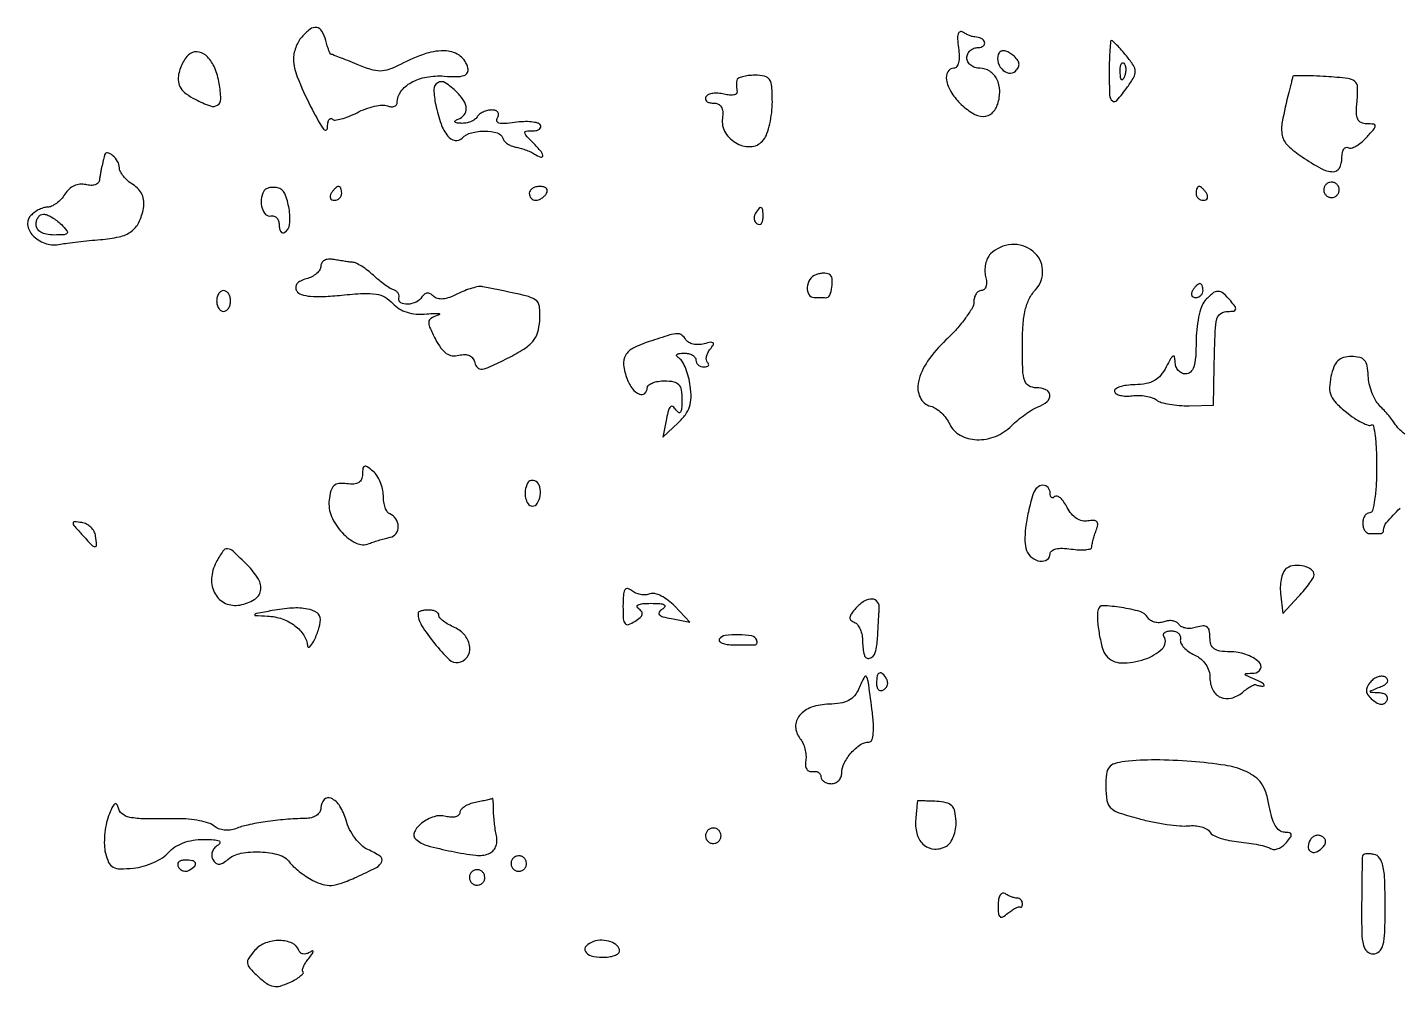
# Model space of a CAD drawing. Extents: x 0 to 5034, y 0 to 2560.
# Drawn here: x 3348.8 to 3546.3, y 939.8 to 1077.9 of the extents above; entities that cross this region are included whole.
import ezdxf

# ---------------------------------------------------------------- set-up
doc = ezdxf.new("R2010")
doc.units = 0

msp = doc.modelspace()

# ---------------------------------------------------------------- linework, layer by layer
for points in [[(3388.25, 1076.504169, 0.054592), (3387.775554, 1075.829406, 0.03709), (3387.38412, 1074.975005, 0.03733), (3387.126559, 1074.082104, 0.05966), (3387.057642, 1073.292206, 0.089864), (3387.599533, 1070.767147, 0.017622), (3389.525845, 1066.520919, 0.025542), (3391.365285, 1063.249359, 0.744437), (3391.964356, 1063.416667, -0.031687), (3392.021343, 1064.110513, -0.08247), (3392.173647, 1064.586195, -0.202313), (3392.388225, 1064.765879, -0.277643), (3392.626784, 1064.706549, 0.225938), (3393.049865, 1064.556421, 0.035935), (3393.939971, 1064.714046, 0.033833), (3395.036258, 1065.070964, 0.02372), (3396.217041, 1065.612236, -0.030749), (3397.455081, 1066.158844, -0.032847), (3398.724106, 1066.535635, -0.034821), (3399.848073, 1066.709345, -0.11301), (3400.590257, 1066.603739, 0.064996), (3401.129625, 1066.473689, 0.112228), (3401.585888, 1066.527192, 0.15194), (3401.886035, 1066.751517, 0.158149), (3402, 1067.102813, -0.163891), (3402.529622, 1068.675192, -0.103286), (3404.006256, 1069.957729, -0.083072), (3406.199306, 1070.742292, -0.063005), (3408.754778, 1070.87518, 0.017065), (3410.596876, 1070.801895, 0.08375), (3411.620913, 1070.968701, 0.198381), (3412.092725, 1071.382729, 0.172691), (3412.169821, 1072.03951, 0.173954), (3411.067464, 1073.760782, 0.151998), (3409.054093, 1074.507213, 0.093917), (3406.127499, 1074.11285, 0.039358), (3402.450046, 1072.558462, -0.032364), (3400.802403, 1071.834744, -0.087442), (3399.548729, 1071.613435, -0.07748), (3398.207538, 1071.822126, -0.021694), (3396.210146, 1072.556662, 0.00251), (3394.867385, 1073.109802, 0.003807), (3393.69374, 1073.576019, 0.001475), (3392.682816, 1073.965285, 0.091406), (3392.494507, 1074, -0.294915), (3392.369951, 1074.080466, -0.01249), (3392.156369, 1074.5875, -0.01803), (3391.929593, 1075.233419, -0.011453), (3391.710251, 1076, 0.064874), (3391.15954, 1077.357692, 0.231824), (3390.40787, 1077.872253, 0.201342), (3389.45597, 1077.626468, 0.049752)], [(3482.794443, 1074.947187, -0.030704), (3482.895576, 1073.750931, -0.062585), (3482.799682, 1072.814579, -0.098157), (3482.52982, 1072.214722, -0.242692), (3482.113499, 1072, 0.274849), (3481.2644, 1071.495112, 0.169951), (3481.072389, 1070.314375, 0.093654), (3481.705754, 1068.643055, 0.059168), (3483, 1067, 0.054971), (3484.786393, 1065.568464, 0.135805), (3486.378663, 1065.083276, 0.19547), (3487.62564, 1065.553003, 0.13001), (3488.455287, 1066.859123, 0.082208), (3488.729115, 1068.757105, 0.110854), (3488.315319, 1070.436605, 0.132411), (3487.302851, 1071.577873, 0.146495), (3485.893011, 1072, -0.077727), (3485.169846, 1072.113102, -0.090193), (3484.556072, 1072.440625, -0.100779), (3484.145752, 1072.927938, -0.125389), (3484, 1073.5, -0.110331), (3484.127828, 1074.072242, -0.09994), (3484.489583, 1074.559375, -0.094932), (3485.030326, 1074.886104, -0.088788), (3485.666667, 1075, 0.152248), (3486.389155, 1075.225216, 0.332822), (3486.563449, 1075.744436, 0.20417), (3486.07671, 1076.297698, 0.106274), (3485.166667, 1076.515313, -0.066859), (3484.837729, 1076.567211, -0.022989), (3484.381798, 1076.726428, -0.022372), (3483.88918, 1076.950378, -0.024093), (3483.430944, 1077.2125, 0.22701), (3483.019082, 1077.262713, 0.247831), (3482.743345, 1076.972478, 0.084395), (3482.66242, 1076.208438, 0.020719)], [(3504.5, 1071.5, 0.008368), (3504.556686, 1068.113024, 0.214441), (3504.952286, 1067.306364, 0.411474), (3505.604918, 1067.36418, 0.018558), (3507.133929, 1069.315655, 0.02571), (3508.03601, 1070.704344, 0.141058), (3508.250124, 1071.562867, 0.137894), (3507.97756, 1072.414004, 0.024175), (3506.973637, 1073.78423, 0.008639), (3506.261484, 1074.633279, 0.012844), (3505.606678, 1075.349118, 0.007916), (3505.041079, 1075.918101, 0.195575), (3504.839707, 1076, 0.386052), (3504.703354, 1075.876282, 0.005437), (3504.599789, 1074.678125, 0.011759), (3504.524428, 1073.225437, 0.007078)], [(3372.226574, 1074.140341, 0.084763), (3371.708049, 1073.682918, 0.040089), (3371.203884, 1072.943869, 0.038221), (3370.787952, 1072.065231, 0.043896), (3370.533289, 1071.172857, 0.079386), (3370.498123, 1070.067847, 0.114514), (3370.836403, 1069.154368, 0.091344), (3371.614606, 1068.343557, 0.036637), (3372.929931, 1067.536234, 0.030031), (3375.09418, 1066.576986, 0.241311), (3376.14264, 1066.699591, 0.260661), (3376.603877, 1067.605705, 0.034174), (3376.363406, 1069.835027, 0.053037), (3375.722061, 1072.050781, 0.094712), (3374.691525, 1073.635499, 0.143548), (3373.463265, 1074.339088, 0.199799)], [(3488.655011, 1074.250813, 0.187018), (3488.439747, 1073.09291, 0.135469), (3489.02234, 1071.902858, 0.162976), (3490.045372, 1071.312847, 0.251463), (3491.000741, 1071.600741, 0.078798), (3491.414571, 1072.170559, 0.159006), (3491.499587, 1072.712935, 0.132469), (3491.248606, 1073.270013, 0.04788), (3490.631409, 1073.89094, 0.050704), (3490.036643, 1074.290378, 0.077648), (3489.451334, 1074.4942, 0.106213), (3488.967789, 1074.478954, 0.19597)], [(3506.683114, 1070.8125, -0.054073), (3506.461564, 1070.395823, -0.470617), (3506.279315, 1070.37858, -0.168741), (3506.137993, 1070.670344, -0.018894), (3506.078947, 1071.416667, -0.028489), (3506.089945, 1072.112848, -0.077125), (3506.200665, 1072.592839, -0.208169), (3506.385309, 1072.77538, -0.296942), (3506.604167, 1072.729167, -0.126455), (3506.797407, 1072.402231, -0.060344), (3506.876576, 1071.916927, -0.05415), (3506.839148, 1071.359369, -0.051402)], [(3450.881579, 1070.25, 0.029936), (3450.847588, 1069.899756, 0.015764), (3450.845241, 1069.462468, 0.015629), (3450.871075, 1069.013, 0.023191), (3450.924169, 1068.622231, -0.274543), (3450.817229, 1068.333284, -0.12555), (3450.438164, 1068.159137, -0.072349), (3449.815108, 1068.136439, -0.036953), (3449.043586, 1068.278351, 0.045254), (3448.221052, 1068.415595, 0.054303), (3447.437206, 1068.389237, 0.063353), (3446.804012, 1068.214916, 0.156775), (3446.441979, 1067.90612, 0.168206), (3446.365126, 1067.562897, 0.190082), (3446.522896, 1067.266173, 0.121123), (3446.92263, 1067.065452, 0.05613), (3447.503841, 1067, -0.102023), (3448.196488, 1066.857182, -0.158544), (3448.650679, 1066.457896, -0.121449), (3448.856687, 1065.776159, -0.048164), (3448.812858, 1064.792114, 0.17487), (3449.242576, 1062.730302, 0.135845), (3450.932886, 1061.158631, 0.147809), (3453.08021, 1060.75564, 0.208261), (3454.75, 1061.708668, 0.076497), (3455.231077, 1062.613174, 0.027995), (3455.632812, 1064.009497, 0.026973), (3455.907958, 1065.610116, 0.029084), (3456, 1067.19113, 0.017893), (3455.921778, 1069.376253, 0.12801), (3455.585909, 1070.369113, 0.197026), (3454.879458, 1070.853349, 0.053006), (3453.5, 1071, 0.028271), (3452.533792, 1070.945325, 0.041501), (3451.699589, 1070.779687, 0.048616), (3451.091342, 1070.539479, 0.239667)], [(3530.923489, 1070.804791, -0.000046), (3530.872321, 1070.601037, -0.000003), (3530.721833, 1070.002032, -0.000004), (3530.542506, 1069.288279, -0.000003), (3530.344442, 1068.5, 0.012584), (3529.400025, 1064.296494, 0.100368), (3529.408393, 1062.318246, 0.153714), (3530.207886, 1060.886717, 0.041711), (3532.260917, 1059.25, 0.021668), (3535.021311, 1057.571459, 0.117979), (3536.69633, 1057.11124, 0.281303), (3537.632558, 1057.641297, 0.127483), (3538, 1059.059017, -0.040892), (3538.061611, 1059.81109, -0.08862), (3538.254491, 1060.355914, -0.165633), (3538.53903, 1060.608244, -0.242272), (3538.866353, 1060.582598, 0.206161), (3539.324153, 1060.514837, 0.059465), (3540.003626, 1060.78502, 0.049082), (3540.773023, 1061.306148, 0.035466), (3541.521341, 1062.023581, 0.007268), (3542.619742, 1063.273344, 0.170888), (3542.786563, 1063.706029, 0.392075), (3542.575854, 1063.947324, 0.026419), (3541.579621, 1064, -0.107667), (3540.757973, 1064.179004, -0.18552), (3540.274674, 1064.672548, -0.104464), (3540.085676, 1065.605537, -0.022873), (3540.174634, 1067.25, 0.029227), (3540.258776, 1069.284053, 0.222802), (3539.84834, 1070.121845, 0.143781), (3538.827057, 1070.543096, 0.010383), (3535.75, 1070.804791, 0.006083), (3533.923376, 1070.8997, 0.009937), (3532.372837, 1070.930518, 0.003964), (3531.069029, 1070.92018, 0.339453)], [(3407.536017, 1066.75, 0.03073), (3408.303875, 1063.997935, 0.085115), (3409.270172, 1062.243147, 0.184543), (3410.317543, 1061.625751, 0.242879), (3411.357618, 1061.957618, -0.132078), (3412.67868, 1062.718859, -0.065643), (3414.609549, 1062.969384, -0.069883), (3416.381659, 1062.716741, -0.246809), (3417.184819, 1061.945544, 0.102059), (3417.428229, 1061.525465, 0.058417), (3417.868348, 1061.135133, 0.05481), (3418.425299, 1060.831373, 0.060069), (3419.018152, 1060.667424, -0.031412), (3419.676397, 1060.525327, -0.019243), (3420.431895, 1060.280072, -0.019263), (3421.164037, 1059.978355, -0.032256), (3421.75, 1059.662863, 0.054807), (3422.688132, 1059.210976, 0.575969), (3422.947589, 1059.432071, 0.133457), (3422.59397, 1060.172772, 0.018662), (3421.428571, 1061.428571, -0.009043), (3420.499723, 1062.391638, -0.199268), (3420.366532, 1062.75, -0.376824), (3420.563113, 1062.957544, -0.02295), (3421.487588, 1063, 0.050687), (3422.075897, 1063.059793, 0.110197), (3422.487813, 1063.244773, 0.185455), (3422.660062, 1063.518019, 0.189545), (3422.603045, 1063.833269, 0.194466), (3422.20353, 1064.126453, 0.037635), (3421.303425, 1064.284403, 0.035007), (3420.159667, 1064.317, 0.026065), (3418.90198, 1064.198922, -0.017525), (3417.463862, 1064.039093, -0.084642), (3416.647902, 1064.115399, -0.265869), (3416.351681, 1064.409521, -0.208655), (3416.416969, 1064.865652, 0.101921), (3416.579855, 1065.311281, 0.192555), (3416.492817, 1065.677786, 0.166584), (3416.159999, 1065.918947, 0.074364), (3415.618034, 1066, 0.059645), (3414.99842, 1065.925822, 0.050746), (3414.377112, 1065.70625, 0.053126), (3413.846464, 1065.382904, 0.091204), (3413.5, 1065, -0.104558), (3413.140022, 1064.622719, -0.055294), (3412.566787, 1064.316941, -0.051513), (3411.883646, 1064.123, -0.055139), (3411.190983, 1064.078947, -0.019863), (3410.526115, 1064.136518, -0.202031), (3410.291436, 1064.272383, -0.441201), (3410.323664, 1064.445828, -0.043159), (3410.75, 1064.662281, 0.123799), (3411.638299, 1065.309779, 0.187199), (3411.939811, 1066.206198, 0.132745), (3411.58432, 1067.317518, 0.053013), (3410.571429, 1068.571429, 0.052015), (3408.923603, 1069.907951, 0.28701), (3407.83168, 1069.928189, 0.268615), (3407.283345, 1068.937438, 0.047862)], [(3359.875, 1059.559017, -0.002979), (3359.810066, 1059.276536, -0.001037), (3359.713281, 1058.870461, -0.00103), (3359.604879, 1058.423843, -0.001201), (3359.5, 1058, 0.011229), (3359.395168, 1057.536694, 0.006179), (3359.286719, 1056.96574, 0.006157), (3359.190953, 1056.383557, 0.00981), (3359.125, 1055.883369, -0.176643), (3358.932569, 1055.4961, -0.112501), (3358.495196, 1055.236359, -0.085002), (3357.871073, 1055.14698, -0.057168), (3357.156519, 1055.248818, 0.089782), (3356.326453, 1055.312605, 0.082336), (3355.499251, 1055.086613, 0.077731), (3354.750101, 1054.589188, 0.067918), (3354.148045, 1053.86545, -0.047951), (3353.600941, 1053.151826, -0.046613), (3352.923101, 1052.547976, -0.050402), (3352.222617, 1052.133913, -0.108709), (3351.613971, 1052, 0.080115), (3351.008256, 1051.902319, 0.044232), (3350.318376, 1051.603964, 0.042675), (3349.655215, 1051.167687, 0.052769), (3349.125976, 1050.651792, 0.240581), (3348.812934, 1049.255413, 0.145808), (3349.705317, 1047.770838, 0.112261), (3351.504772, 1046.749111, 0.124226), (3353.5, 1046.657995, -0.015543), (3354.522045, 1046.833925, -0.005286), (3356.016638, 1047.027514, -0.00525), (3357.67304, 1047.206666, -0.006022), (3359.258768, 1047.342089, 0.03531), (3361.991312, 1047.737595, 0.103669), (3363.717587, 1048.510432, 0.125185), (3364.801424, 1049.812485, 0.063802), (3365.470699, 1051.847853, 0.069135), (3365.524008, 1052.868124, 0.083574), (3365.284625, 1053.795526, 0.082661), (3364.751857, 1054.6011, 0.065917), (3363.94729, 1055.264991, -0.040605), (3363.202233, 1055.819038, -0.043012), (3362.572016, 1056.476492, -0.047104), (3362.136627, 1057.135074, -0.123117), (3362, 1057.68153, 0.135446), (3361.750852, 1058.58439, 0.077317), (3361.023059, 1059.461134, 0.130198), (3360.291855, 1059.827696, 0.410051)], [(3382.778371, 1054.305368, 0.093633), (3382.427546, 1053.095794, 0.093824), (3382.542577, 1051.842519, 0.126815), (3383.053307, 1050.972662, 0.253277), (3383.795455, 1050.75, -0.132761), (3384.254089, 1050.722754, -0.126575), (3384.646165, 1050.468601, -0.108301), (3384.909193, 1050.017719, -0.078243), (3385, 1049.440983, 0.049931), (3385.056369, 1048.877913, 0.108613), (3385.230953, 1048.482664, 0.184505), (3385.488817, 1048.316076, 0.192903), (3385.786222, 1048.367878, 0.236564), (3386.50593, 1049.534839, 0.061746), (3386.425908, 1051.801635, 0.062058), (3385.797244, 1053.966831, 0.247939), (3384.756437, 1054.805368, 0.051004), (3384.125638, 1054.862414, 0.059032), (3383.52777, 1054.784458, 0.068391), (3383.049853, 1054.591265, 0.146294)], [(3392.5, 1054, 0.082592), (3392.343488, 1053.6179, 0.161196), (3392.3746, 1053.29375, 0.182303), (3392.586039, 1053.078288, 0.108972), (3392.940983, 1053, 0.093332), (3393.345238, 1053.076123, 0.09642), (3393.688914, 1053.29375, 0.099167), (3393.918938, 1053.618444, 0.105053), (3394, 1054, 0.042167), (3393.967655, 1054.382849, 0.061769), (3393.870461, 1054.70625, 0.081139), (3393.727648, 1054.92554, 0.210953), (3393.559017, 1055, 0.151918), (3393.34829, 1054.934461, 0.038439), (3393.066025, 1054.70625, 0.035638), (3392.768994, 1054.382774, 0.029505)], [(3421, 1054, 0.092995), (3421.071618, 1053.618268, 0.096318), (3421.276414, 1053.29375, 0.099231), (3421.581949, 1053.076556, 0.105429), (3421.940983, 1053, 0.089642), (3422.346558, 1053.073302, 0.053229), (3422.7871, 1053.29375, 0.051032), (3423.193797, 1053.617485, 0.06081), (3423.5, 1054, 0.139169), (3423.607943, 1054.379648, 0.191142), (3423.478525, 1054.70625, 0.138808), (3423.110654, 1054.926733, 0.066118), (3422.559017, 1055, 0.062283), (3421.962904, 1054.925455, 0.080552), (3421.457961, 1054.70625, 0.097988), (3421.120018, 1054.381379, 0.153634)], [(3517, 1054, 0.105053), (3517.081062, 1053.618444, 0.099167), (3517.311086, 1053.29375, 0.09642), (3517.654762, 1053.076123, 0.093332), (3518.059017, 1053, 0.108972), (3518.413961, 1053.078288, 0.182303), (3518.6254, 1053.29375, 0.161196), (3518.656512, 1053.6179, 0.082592), (3518.5, 1054, 0.029505), (3518.231006, 1054.382774, 0.035638), (3517.933975, 1054.70625, 0.038439), (3517.65171, 1054.934461, 0.151918), (3517.440983, 1055, 0.210953), (3517.272352, 1054.92554, 0.081139), (3517.129539, 1054.70625, 0.061769), (3517.032345, 1054.382849, 0.042167)], [(3535.552786, 1055.08541, 0.099038), (3535.401684, 1054.679226, 0.097945), (3535.417584, 1054.244476, 0.097945), (3535.597789, 1053.848514, 0.099038), (3535.91459, 1053.552786, 0.099038), (3536.320774, 1053.401684, 0.097945), (3536.755524, 1053.417584, 0.097945), (3537.151486, 1053.597789, 0.099038), (3537.447214, 1053.91459, 0.099038), (3537.598316, 1054.320774, 0.097945), (3537.582416, 1054.755524, 0.097945), (3537.402211, 1055.151486, 0.099038), (3537.08541, 1055.447214, 0.099038), (3536.679226, 1055.598316, 0.097945), (3536.244476, 1055.582416, 0.097945), (3535.848514, 1055.402211, 0.099038)], [(3353.642857, 1049.5, -0.020927), (3354.449073, 1048.623317, -0.34307), (3354.464286, 1048.25, -0.229834), (3354.069808, 1048.035148, -0.011727), (3352.571429, 1048, -0.044719), (3351.48849, 1048.097051, -0.087552), (3350.678571, 1048.395833, -0.12005), (3350.181303, 1048.875162, -0.142149), (3350, 1049.5, -0.069717), (3350.080326, 1050.073289, -0.085667), (3350.314732, 1050.559375, -0.100075), (3350.662852, 1050.884373, -0.138775), (3351.071429, 1051, -0.098387), (3351.586132, 1050.89773, -0.03396), (3352.26875, 1050.559375, -0.032192), (3352.989814, 1050.074034, -0.032161)], [(3453.542705, 1051.069098, 0.090093), (3453.387618, 1050.673795, 0.095385), (3453.385962, 1050.257398, 0.099739), (3453.536973, 1049.88478, 0.108766), (3453.817021, 1049.613087, 0.158515), (3454.139071, 1049.534562, 0.191218), (3454.417083, 1049.669932, 0.126631), (3454.605052, 1050.024148, 0.059057), (3454.666667, 1050.543989, 0.019984), (3454.623697, 1051.618676, 0.269722), (3454.40792, 1051.929499, 0.350126), (3454.086603, 1051.852054, 0.02679)], [(3487.410448, 1045.267591, 0.088249), (3486.977578, 1044.647399, 0.054996), (3486.695045, 1043.804535, 0.053057), (3486.595321, 1042.880784, 0.064415), (3486.705651, 1042.017591, -0.0489), (3486.830649, 1041.233339, -0.086309), (3486.757666, 1040.583588, -0.127333), (3486.505109, 1040.159718, -0.197546), (3486.116631, 1040, 0.146517), (3485.690805, 1039.872481, 0.099142), (3485.32801, 1039.513892, 0.083003), (3485.083459, 1038.977783, 0.065679), (3485, 1038.345164, -0.134735), (3484.761288, 1037.475386, -0.024146), (3483.825, 1036.058685, -0.024531), (3482.531427, 1034.463376, -0.019998), (3481, 1032.885219, 0.049625), (3478.352047, 1029.811952, 0.09638), (3477.036292, 1026.864507, 0.165491), (3477.261236, 1024.629676, 0.225377), (3478.789374, 1023.344829, -0.07995), (3479.544716, 1023.011728, -0.045004), (3480.335303, 1022.391987, -0.043488), (3481.039655, 1021.603473, -0.054172), (3481.539374, 1020.758207, 0.165276), (3483.034841, 1019.163429, 0.115951), (3485.433882, 1018.52764, 0.101921), (3488.130777, 1019.004332, 0.102181), (3490.416963, 1020.507872, -0.022214), (3491.34461, 1021.356562, -0.018258), (3492.405116, 1022.179704, -0.018639), (3493.436449, 1022.864665, -0.045676), (3494.252633, 1023.266703, 0.083795), (3495.558222, 1024.038008, 0.245288), (3495.942491, 1024.975745, 0.279948), (3495.383918, 1025.728971, 0.097), (3494, 1026, -0.127151), (3492.938847, 1026.274288, -0.188495), (3492.332757, 1027.005227, -0.071683), (3492.0585, 1028.542457, -0.008358), (3492, 1032.041813, -0.015835), (3492.095582, 1035.059106, -0.041447), (3492.41116, 1037.20253, -0.057463), (3492.985568, 1038.806809, -0.072979), (3493.878483, 1040.099942, 0.205609), (3494.911297, 1042.978785, 0.211989), (3493.518551, 1045.661186, 0.1877), (3490.412169, 1046.632386, 0.181281)], [(3391, 1043.528148, -0.142084), (3390.844532, 1042.992094, -0.071558), (3390.382944, 1042.452271, -0.062001), (3389.702768, 1041.990278, -0.05431), (3388.899384, 1041.683939, 0.048942), (3388.067372, 1041.376848, 0.114652), (3387.554797, 1040.962607, 0.167253), (3387.386094, 1040.472254, 0.139264), (3387.537521, 1039.93929, 0.182104), (3388.194337, 1039.432722, 0.051257), (3389.48587, 1039.178602, 0.035557), (3391.375319, 1039.139356, 0.013458), (3394.009219, 1039.343175, -0.012664), (3397.109083, 1039.588, -0.053795), (3398.963626, 1039.487761, -0.088516), (3400.260261, 1039.031927, -0.080323), (3401.369538, 1038.144159, 0.070872), (3402.282681, 1037.384773, 0.062971), (3403.408112, 1036.873466, 0.05661), (3404.735829, 1036.621467, 0.040529), (3406.248455, 1036.631369, -0.009361), (3407.412151, 1036.711603, -0.052583), (3408.034065, 1036.677393, -0.641945), (3408.068175, 1036.553855, -0.101136), (3407.761129, 1036.387222, 0.058752), (3406.843516, 1035.985121, 0.244842), (3406.532848, 1035.489807, 0.127088), (3406.668269, 1034.714238, 0.012892), (3407.491104, 1033.017202, 0.035015), (3408.280834, 1031.721136, 0.088034), (3409.065963, 1030.947648, 0.118169), (3409.916038, 1030.6208, 0.097204), (3410.888783, 1030.681167, -0.062033), (3411.730775, 1030.792849, -0.112927), (3412.404952, 1030.644254, -0.130783), (3412.883323, 1030.239745, -0.099289), (3413.158807, 1029.607371, 0.151344), (3413.553642, 1028.906974, 0.227554), (3414.20982, 1028.697088, 0.074689), (3415.39441, 1029.046732, 0.008625), (3417.894079, 1030.264587, 0.020876), (3420.227974, 1031.577296, 0.077154), (3421.508352, 1032.673602, 0.103462), (3422.196038, 1033.92496, 0.055767), (3422.520874, 1035.661822, 0.049147), (3422.469919, 1037.720564, 0.231174), (3421.842399, 1038.68397, 0.081204), (3420.281911, 1039.301917, 0.0033), (3414.332932, 1040.559929, 0.094687), (3413.719913, 1040.56789, 0.026146), (3412.777166, 1040.349034, 0.025422), (3411.714617, 1039.983635, 0.024136), (3410.675568, 1039.506708, -0.033046), (3409.537413, 1039.008627, -0.064267), (3408.570702, 1038.794392, -0.08658), (3407.790126, 1038.859327, -0.133197), (3407.205504, 1039.194496, 0.06822), (3406.740311, 1039.547528, 0.145477), (3406.304296, 1039.646869, 0.156599), (3405.906551, 1039.490036, 0.082929), (3405.553851, 1039.087132, -0.145156), (3404.719078, 1038.341697, -0.096307), (3403.465819, 1038.023552, -0.14807), (3402.510927, 1038.254625, -0.339822), (3402.25, 1038.9, 0.110312), (3402.268755, 1039.265896, 0.098403), (3402.132812, 1039.621974, 0.093397), (3401.862858, 1039.913427, 0.088106), (3401.5, 1040.093955, -0.067302), (3400.990821, 1040.321525, -0.016446), (3400.224298, 1040.832087, -0.016555), (3399.376996, 1041.48102, -0.015834), (3398.561439, 1042.193955, 0.022829), (3397.741347, 1042.890865, 0.024584), (3396.880532, 1043.49195, 0.025111), (3396.096364, 1043.930784, 0.097312), (3395.561439, 1044.076511, -0.013341), (3395.033928, 1044.128714, -0.005005), (3394.297735, 1044.228955, -0.004954), (3393.497796, 1044.354152, -0.005997), (3392.75, 1044.488027, 0.071505), (3392.081121, 1044.519069, 0.101673), (3391.514062, 1044.344252, 0.1242), (3391.137897, 1043.994642, 0.144707)], [(3462.25, 1042.281721, 0.168981), (3461.40789, 1041.601836, 0.12077), (3461.027943, 1040.441372, 0.153328), (3461.265247, 1039.419842, 0.265555), (3462, 1039, -0.002316), (3462.433157, 1038.997994, -0.001757), (3462.908152, 1038.991924, -0.001776), (3463.353822, 1038.983078, -0.004146), (3463.687328, 1038.972506, 0.307549), (3464.254908, 1039.32579, 0.069723), (3464.583151, 1040.475574, 0.066064), (3464.591789, 1041.722145, 0.238516), (3464.160933, 1042.361084, 0.098497), (3463.819561, 1042.471514, 0.039523), (3463.326962, 1042.489994, 0.037158), (3462.777117, 1042.426042, 0.038604)], [(3516.5, 1040, 0.082592), (3516.343488, 1039.6179, 0.161196), (3516.3746, 1039.29375, 0.182303), (3516.586039, 1039.078288, 0.108972), (3516.940983, 1039, 0.093332), (3517.345238, 1039.076123, 0.09642), (3517.688914, 1039.29375, 0.099167), (3517.918938, 1039.618444, 0.105053), (3518, 1040, 0.042167), (3517.967655, 1040.382849, 0.061769), (3517.870461, 1040.70625, 0.081139), (3517.727648, 1040.92554, 0.210953), (3517.559017, 1041, 0.151918), (3517.34829, 1040.934461, 0.038439), (3517.066025, 1040.70625, 0.035638), (3516.768994, 1040.382774, 0.029505)], [(3376, 1038.5, 0.064853), (3376.074694, 1037.926543, 0.082425), (3376.29375, 1037.440625, 0.098894), (3376.618646, 1037.115568, 0.148195), (3377, 1037, 0.148195), (3377.381354, 1037.115568, 0.098894), (3377.70625, 1037.440625, 0.082425), (3377.925306, 1037.926543, 0.064853), (3378, 1038.5, 0.064853), (3377.925306, 1039.073457, 0.082425), (3377.70625, 1039.559375, 0.098894), (3377.381354, 1039.884432, 0.148195), (3377, 1040, 0.148195), (3376.618646, 1039.884432, 0.098894), (3376.29375, 1039.559375, 0.082425), (3376.074694, 1039.073457, 0.064853)], [(3518.25, 1038.504169, 0.101562), (3517.767288, 1037.660057, 0.0276), (3517.367188, 1036.167193, 0.026734), (3517.092006, 1034.385213, 0.024945), (3517, 1032.542206, -0.016416), (3516.927816, 1030.344236, -0.06341), (3516.667441, 1029.007034, -0.126206), (3516.197916, 1028.274583, -0.189642), (3515.5, 1028, -0.115612), (3514.926675, 1028.134363, -0.099559), (3514.436295, 1028.514062, -0.092482), (3514.104458, 1029.081688, -0.084238), (3513.985258, 1029.75, 0.049425), (3513.910553, 1030.444242, 0.51209), (3513.687837, 1030.543244, 0.133187), (3513.333821, 1030.18375, 0.010686), (3512.700088, 1029, -0.055561), (3511.921077, 1027.814006, -0.090147), (3511.000433, 1027.040428, -0.083518), (3509.814167, 1026.604241, -0.04186), (3508.220457, 1026.441062, 0.027206), (3507.007618, 1026.352658, 0.047544), (3506.025741, 1026.130848, 0.067129), (3505.390152, 1025.822844, 0.322162), (3505.255626, 1025.467779, 0.205041), (3505.514067, 1025.13863, 0.06627), (3506.104706, 1024.910673, 0.053369), (3506.903365, 1024.806783, 0.038273), (3507.802946, 1024.855221, -0.040231), (3508.772536, 1024.903627, -0.035362), (3509.781036, 1024.801186, -0.037037), (3510.680604, 1024.575352, -0.082621), (3511.302946, 1024.247488, 0.093052), (3511.993767, 1023.901624, 0.026009), (3513.17649, 1023.628939, 0.025285), (3514.572284, 1023.454921, 0.024159), (3516, 1023.418985), (3519.5, 1023.5), (3519.613808, 1029, -0.003412), (3519.756162, 1034.172702, -0.052964), (3520.003948, 1035.928912, -0.195989), (3520.572216, 1036.703307, -0.138541), (3521.622445, 1037, 0.035496), (3522.434686, 1037.057736, 0.304492), (3522.691858, 1037.28931, 0.217533), (3522.618371, 1037.689039, 0.020633), (3522, 1038.5, 0.039376), (3520.955658, 1039.573922, 0.18185), (3520.158548, 1039.874758, 0.177262), (3519.348032, 1039.57911, 0.03708)], [(3438.280978, 1032.661307, 0.036764), (3435.97191, 1031.709735, 0.144713), (3434.859808, 1030.669913, 0.168793), (3434.584858, 1029.293108, 0.054696), (3435.099177, 1027.25, 0.07224), (3435.85528, 1025.866369, 0.130629), (3436.863076, 1025.073411, 0.28933), (3437.635214, 1025.195177, 0.216047), (3438, 1026, -0.226478), (3438.182831, 1026.382936, -0.074992), (3438.734375, 1026.70625, -0.057076), (3439.542644, 1026.926884, -0.038131), (3440.5, 1027, -0.046158), (3441.801002, 1026.879639, -0.16434), (3442.521205, 1026.476531, -0.149829), (3442.887667, 1025.692659, -0.036375), (3442.984687, 1024.25, -0.015419), (3442.940029, 1023.023785, -0.121615), (3442.768146, 1022.485867, -0.442052), (3442.49503, 1022.434183, -0.090362), (3442.118842, 1022.84195, 0.090506), (3441.696315, 1023.299683, 0.368), (3441.346592, 1023.278538, 0.136576), (3441.044619, 1022.767494, 0.018337), (3440.762565, 1021.538272), (3440.256821, 1018.892643), (3442.45372, 1020.956523, 0.046887), (3443.479095, 1022.118796, 0.078486), (3444.070945, 1023.276628, 0.0751), (3444.292114, 1024.59691, 0.039557), (3444.187162, 1026.260201, 0.027817), (3443.927925, 1027.554286, 0.031018), (3443.533239, 1028.764123, 0.032597), (3443.071408, 1029.738702, 0.120371), (3442.611852, 1030.234687, -0.069529), (3442.262872, 1030.542469, -0.369059), (3442.262376, 1030.777739, -0.187742), (3442.561559, 1030.939106, -0.028689), (3443.25, 1030.984687, -0.055234), (3443.919445, 1030.916433, -0.075283), (3444.485938, 1030.701752, -0.095191), (3444.865757, 1030.380315, -0.17131), (3445, 1030, 0.115918), (3445.089636, 1029.618559, 0.100475), (3445.342708, 1029.29375, 0.093242), (3445.721133, 1029.07573, 0.084383), (3446.166667, 1029, 0.057388), (3446.56848, 1029.046271, 0.172529), (3446.79734, 1029.193285, 0.253554), (3446.832285, 1029.407824, 0.113033), (3446.675343, 1029.657991, -0.163543), (3446.503081, 1030.004648, -0.084569), (3446.518626, 1030.493801, -0.069199), (3446.713587, 1031.047265, -0.054018), (3447.065827, 1031.579316, 0.031612), (3447.513325, 1032.193689, 0.375514), (3447.472119, 1032.462466, 0.225928), (3447.131821, 1032.551478, 0.016807), (3446.17001, 1032.334208, -0.056909), (3445.376484, 1032.220697, -0.061596), (3444.59949, 1032.29446, -0.069548), (3443.954784, 1032.5346, -0.131193), (3443.553842, 1032.912882, 0.085741), (3442.959793, 1033.58389, 0.182685), (3442.310512, 1033.794531, 0.063288), (3441.2438, 1033.606935, 0.004227)], [(3397, 1013.559586, -0.094343), (3396.859842, 1012.823389, -0.163128), (3396.462642, 1012.351496, -0.125857), (3395.773737, 1012.14041, -0.046306), (3394.75, 1012.187142, 0.056702), (3393.60589, 1012.215613, 0.16487), (3392.891833, 1011.900837, 0.141426), (3392.450695, 1011.177768, 0.037923), (3392.192505, 1009.84252, 0.131475), (3392.538779, 1007.491799, 0.084289), (3394.049791, 1005.164669, 0.092766), (3396.090445, 1003.639823, 0.21346), (3397.964889, 1003.572092, -0.014438), (3398.661587, 1003.830849, -0.009061), (3399.489686, 1004.094853, -0.009094), (3400.31494, 1004.325304, -0.016396), (3401, 1004.479456, 0.195638), (3401.837738, 1005.022277, 0.159282), (3402.149535, 1006.053745, 0.143697), (3401.800601, 1007.151363, 0.159247), (3400.925, 1007.833333, -0.169012), (3400.569485, 1008.121257, -0.054231), (3400.271719, 1008.742678, -0.04698), (3400.068144, 1009.55829, -0.037695), (3400, 1010.460889, 0.056844), (3399.88939, 1011.430663, 0.043465), (3399.559375, 1012.446869, 0.044536), (3399.074573, 1013.356006, 0.074931), (3398.5, 1014, 0.021379), (3397.687274, 1014.617803, 0.226983), (3397.287843, 1014.682598, 0.296711), (3397.056118, 1014.412095, 0.032878)], [(3420.754232, 1012.266312, 0.084697), (3420.436116, 1011.221291, 0.082939), (3420.479003, 1010.121909, 0.104464), (3420.84371, 1009.288862, 0.234312), (3421.437328, 1008.972506, 0.26629), (3422.162879, 1009.360605, 0.1021), (3422.575922, 1010.472687, 0.093314), (3422.533019, 1011.735512, 0.201974), (3421.980032, 1012.512341, 0.086456), (3421.629461, 1012.652808, 0.102024), (3421.272696, 1012.654687, 0.11056), (3420.965717, 1012.518222, 0.11748)], [(3493.552138, 1010.75, 0.018505), (3492.855073, 1008.148952, 0.027451), (3492.456123, 1005.824096, 0.031559), (3492.355956, 1003.898122, 0.089052), (3492.607881, 1002.579463, 0.135166), (3493.371577, 1001.543203, 0.1334), (3494.561892, 1001.037494, 0.189564), (3495.568081, 1001.281774, 0.244172), (3496, 1002.113499, -0.244511), (3496.217379, 1002.531443, -0.09802), (3496.824696, 1002.79986, -0.061942), (3497.776249, 1002.892466, -0.029763), (3499, 1002.786692, 0.022993), (3500.150095, 1002.671588, 0.038768), (3501.11875, 1002.694575, 0.047813), (3501.80701, 1002.831784, 0.330964), (3502, 1003.091405, -0.051325), (3502.040523, 1003.48513, -0.013413), (3502.186759, 1004.104262, -0.013486), (3502.392406, 1004.804267, -0.013425), (3502.635775, 1005.493229, 0.050155), (3502.847428, 1006.269506, 0.228104), (3502.720376, 1006.707088, 0.212983), (3502.289273, 1006.8996, 0.044038), (3501.441261, 1006.825016, -0.103874), (3500.615438, 1006.850841, -0.083852), (3499.798226, 1007.201738, -0.074268), (3499.059798, 1007.850899, -0.05748), (3498.466227, 1008.744074, 0.033818), (3497.979766, 1009.556865, 0.061058), (3497.463658, 1010.134859, 0.095835), (3497.001447, 1010.404963, 0.28841), (3496.660741, 1010.327407, -0.112241), (3496.409495, 1010.16924, -0.253153), (3496.194093, 1010.203468, -0.173406), (3496.046493, 1010.431763, -0.057697), (3496, 1010.833333, 0.18128), (3495.693819, 1011.650081, 0.225588), (3494.958448, 1011.96945, 0.178787), (3494.102156, 1011.619601, 0.133343)], [(3356.568603, 1004.924195, 0.00571), (3358.017329, 1003.359658, 0.172957), (3358.487066, 1003.121126, 0.473108), (3358.721463, 1003.342336, 0.019066), (3358.578388, 1004.666871, 0.09263), (3358.353247, 1005.32318, 0.072374), (3357.890588, 1005.919688, 0.071263), (3357.268867, 1006.367609, 0.084275), (3356.580487, 1006.591066, 0.016801), (3355.519364, 1006.710551, 0.435285), (3355.328564, 1006.535433, 0.18237), (3355.46245, 1006.172761, 0.005286)], [(3375.932303, 1000.873507, 0.109818), (3375.274456, 998.520691, 0.141432), (3375.777656, 996.343369, 0.162424), (3377.283656, 994.96649, 0.15305), (3379.354976, 994.727526, 0.084704), (3381.422763, 995.500864, 0.218707), (3382.318513, 996.773598, 0.183939), (3382.008996, 998.463285, 0.060176), (3380.419259, 1000.489832, 0.008998), (3378.376363, 1002.460496, 0.167569), (3377.569376, 1002.818317, 0.27292), (3376.910423, 1002.501987, 0.024749)], [(3530.07924, 1000.048973, 0.140633), (3529.626788, 999.55125, 0.053516), (3529.30088, 998.662353, 0.047574), (3529.135276, 997.562291, 0.04215), (3529.169924, 996.404205), (3529.5, 993.525424), (3531.75, 995.951273, 0.013403), (3532.6117, 996.931765, 0.017747), (3533.339063, 997.871462, 0.01522), (3533.884262, 998.680853, 0.14152), (3534, 999.081573, 0.243998), (3533.619283, 999.815288, 0.093169), (3532.54002, 1000.307269, 0.080727), (3531.198059, 1000.41594, 0.118874)], [(3434.5, 994.562617, 0.013343), (3434.549081, 992.723767, 0.153063), (3434.799133, 992.053637, 0.324395), (3435.282363, 991.913363, 0.0534), (3436.210111, 992.363289, 0.032961), (3436.97558, 992.914569, 0.154976), (3437.265903, 993.364292, 0.239614), (3437.179808, 993.779159, 0.082609), (3436.710111, 994.200323, -0.223276), (3436.52048, 994.499244, -0.334432), (3436.667393, 994.756129, -0.081827), (3437.344168, 994.92356, -0.019811), (3438.5, 994.969374, -0.015067), (3439.813587, 994.929781, -0.103797), (3440.432812, 994.760326, -0.432199), (3440.512522, 994.484083, -0.118274), (3440.15805, 994.118842, 0.090506), (3439.700317, 993.696315, 0.368), (3439.721462, 993.346592, 0.136576), (3440.232506, 993.044619, 0.018337), (3441.461728, 992.762565), (3444.107357, 992.256821), (3441.947225, 994.556176, 0.041155), (3441.016798, 995.396138, 0.048467), (3440.008537, 996.021576, 0.055322), (3439.073336, 996.360656, 0.152084), (3438.380812, 996.31589, -0.081217), (3437.751227, 996.185426, -0.056185), (3437.024179, 996.236402, -0.055419), (3436.314879, 996.450368, -0.072382), (3435.737265, 996.803087, 0.121055), (3435.157111, 997.084612, 0.330581), (3434.766101, 996.906376, 0.110975), (3434.550061, 996.16489, 0.015618)], [(3468.041852, 994.278561, 0.026564), (3467.393292, 993.466154, 0.125352), (3467.178691, 992.914822, 0.236164), (3467.318587, 992.521891, 0.11125), (3467.791852, 992.236049, -0.149262), (3468.254871, 991.906832, -0.062965), (3468.645106, 991.241735, -0.05453), (3468.910536, 990.371019, -0.046769), (3469, 989.416667, 0.064341), (3469.247731, 987.499486, 0.416538), (3470.008327, 987.059519, 0.267784), (3470.818718, 987.874511, 0.052377), (3471.15, 990, -0.001236), (3471.214766, 991.234115, -0.001256), (3471.285313, 992.461458, -0.00122), (3471.351953, 993.528576, -0.005174), (3471.4, 994.166667, 0.168186), (3471.149818, 995.155751, 0.243787), (3470.379409, 995.588257, 0.149063), (3469.225347, 995.277989, 0.071466)], [(3384, 993.918032, 0.001407), (3381.753463, 993.491224, 0.168648), (3381.503072, 993.346288, 0.621606), (3381.554727, 993.224241, 0.002871), (3383.321429, 993.131641, -0.07179), (3385.429076, 992.72639, -0.077668), (3387.274484, 991.746057, -0.087345), (3388.56346, 990.371303, -0.132218), (3389.070285, 988.821429, 0.640497), (3389.396515, 988.691761, 0.089225), (3389.986129, 989.497363, 0.036249), (3390.653798, 991.162381, 0.06182), (3390.929715, 992.633369, 0.264624), (3390.466683, 993.57872, 0.104036), (3389.077054, 994.150957, 0.062693), (3386.857035, 994.280044, 0.029457)], [(3405, 993.55716, 0.141209), (3405.506924, 991.798013, 0.030523), (3407.370978, 989.198827, 0.027365), (3409.492443, 986.865608, 0.235175), (3410.792858, 986.440103, 0.202106), (3412.048672, 987.200695, 0.185726), (3412.438609, 988.665797, 0.142289), (3411.75538, 990.328744, 0.12181), (3410.25, 991.487128, -0.02653), (3409.388468, 991.920955, -0.035392), (3408.660937, 992.408381, -0.038191), (3408.142215, 992.879543, -0.191558), (3408, 993.237128, 0.188428), (3407.886187, 993.528413, 0.089067), (3407.559375, 993.775906, 0.068885), (3407.074033, 993.943742, 0.048885), (3406.5, 994, 0.027942), (3405.925264, 993.967857, 0.043862), (3405.440625, 993.869916, 0.054485), (3405.100679, 993.727816, 0.272994)], [(3502.889309, 994.057309, 0.069039), (3502.804318, 992.598766, 0.023928), (3503.072988, 990.50301, 0.022254), (3503.523775, 988.485709, 0.105795), (3504.061637, 987.440237, 0.220723), (3506.212674, 986.400221, 0.08436), (3509.580542, 986.917646, 0.10642), (3512.130993, 988.42163, 0.359237), (3512.375, 990.202254, -0.189237), (3512.320227, 990.504069, -0.18554), (3512.484756, 990.765662, -0.110344), (3512.878497, 990.942752, -0.050757), (3513.440983, 991, -0.078865), (3514.017678, 990.908469, -0.1086), (3514.468601, 990.643564, -0.126328), (3514.722836, 990.248629, -0.131711), (3514.75, 989.7866, 0.16609), (3514.81832, 989.24719, 0.068691), (3515.234375, 988.628916, 0.057552), (3515.907603, 988.030871, 0.046121), (3516.75, 987.549471, -0.06586), (3517.677102, 986.970126, -0.071333), (3518.393269, 986.183135, -0.073328), (3518.844916, 985.246953, -0.075921), (3519, 984.231487, 0.115071), (3519.403635, 982.500853, 0.174448), (3520.505163, 981.438897, 0.170753), (3522.050532, 981.309643, 0.109921), (3523.66643, 982.138124, -0.018182), (3524.320321, 982.641814, -0.027481), (3524.927085, 983.026512, -0.026034), (3525.430273, 983.274595, -0.263686), (3525.653695, 983.25, 0.083658), (3525.838704, 983.158717, 0.032246), (3526.118585, 983.094084, 0.03082), (3526.437447, 983.061813, 0.033183), (3526.75, 983.070285, 0.475992), (3526.825679, 983.183598, 0.15923), (3526.692187, 983.372382, 0.043106), (3526.219778, 983.664197, 0.015333), (3525.5, 984, -0.003619), (3524.218977, 984.561492, -0.259105), (3524.084954, 984.740225, -0.436622), (3524.192961, 984.871892, -0.005733), (3525.372445, 984.929715, 0.281127), (3526.277289, 985.529842, 0.333346), (3526.072038, 986.509823, 0.097466), (3524.169053, 987.615872, 0.083235), (3521.877555, 988, -0.033296), (3520.43801, 988.095969, -0.123083), (3519.59797, 988.429613, -0.164716), (3519.150321, 989.054942, -0.073832), (3519, 990.067388, 0.04691), (3518.907162, 991.054742, 0.185158), (3518.591856, 991.564807, 0.191393), (3518.024305, 991.72356, 0.050509), (3517.084157, 991.52671, -0.053289), (3516.305631, 991.368203, -0.061777), (3515.550089, 991.390134, -0.071763), (3514.929571, 991.579161, -0.145577), (3514.552132, 991.915649, 0.129801), (3514.198475, 992.251153, 0.080696), (3513.656089, 992.442932, 0.071442), (3513.012872, 992.466214, 0.065078), (3512.36705, 992.310609, -0.080607), (3511.710119, 992.173649, -0.077659), (3511.034627, 992.248482, -0.081827), (3510.444714, 992.518052, -0.106728), (3510.034278, 992.944536, 0.187406), (3508.930821, 993.777672, 0.030433), (3506.258029, 994.362315, 0.028248), (3503.608202, 994.622884, 0.369644)], [(3448.367878, 989.786222, 0.336059), (3448.396215, 989.488294, 0.116795), (3448.776414, 989.230953, 0.061374), (3449.49303, 989.055663, 0.029334), (3450.440983, 989), (3452.395164, 989), (3453.5, 989, 0.158607), (3453.669764, 989.055241, 0.148948), (3453.779687, 989.20108, 0.110576), (3453.808633, 989.422643, 0.065045), (3453.75, 989.684527, 0.267507), (3453.054312, 990.267953, 0.039068), (3451.146454, 990.453575, 0.039566), (3449.211704, 990.336968, 0.223077)], [(3468.465921, 982.700746, -0.072148), (3467.822056, 981.668352, -0.097182), (3466.964521, 980.981457, -0.080528), (3465.78453, 980.589249, -0.035901), (3464.148442, 980.444218, 0.07992), (3461.660182, 980.001341, 0.133974), (3459.921069, 978.806425, 0.184831), (3459.353841, 977.186913, 0.167563), (3459.981882, 975.521831, -0.066352), (3460.395552, 974.862331, -0.043537), (3460.695593, 974.015974, -0.043305), (3460.846158, 973.123381, -0.062418), (3460.810873, 972.324189, 0.060563), (3460.777371, 971.624083, 0.11671), (3460.945282, 971.091719, 0.16102), (3461.287166, 970.795715, 0.149012), (3461.75, 970.75, -0.077768), (3462.227545, 970.770151, -0.10725), (3462.632812, 970.632812, -0.125576), (3462.901861, 970.361134, -0.133456), (3463, 970, 0.148195), (3463.115568, 969.618646, 0.098894), (3463.440625, 969.29375, 0.082425), (3463.926543, 969.074694, 0.064853), (3464.5, 969, 0.103894), (3465.072357, 969.120227, 0.098961), (3465.559375, 969.461607, 0.09673), (3465.885751, 969.971599, 0.094386), (3466, 970.571429, -0.120269), (3466.339436, 971.962164, -0.061186), (3467.363349, 973.455614, -0.062099), (3468.682347, 974.620751, -0.151008), (3469.909441, 975, 0.317697), (3470.322607, 975.291994, 0.062569), (3470.527978, 976.230771, 0.039833), (3470.543887, 977.707631, 0.015327), (3470.339992, 979.75, 0.001617), (3469.802402, 983.756345, 0.107719), (3469.56548, 984.402922, 0.583114), (3469.257521, 984.387243, 0.01263)], [(3471, 983.440983, 0.067432), (3471.074611, 982.890269, 0.140899), (3471.298542, 982.524436, 0.190788), (3471.63036, 982.397824, 0.136093), (3472.016312, 982.510081, 0.090427), (3472.360589, 982.820631, 0.095498), (3472.565079, 983.22714, 0.099685), (3472.598899, 983.665803, 0.108373), (3472.457295, 984.069098, 0.050477), (3471.86686, 984.838655, 0.315493), (3471.407182, 984.933879, 0.25701), (3471.085158, 984.519563, 0.039415)], [(3542.100976, 983.621668, 0.057488), (3541.635136, 982.907339, 0.145973), (3541.529525, 982.303422, 0.140024), (3541.771098, 981.724005, 0.05125), (3542.398641, 981.08412, 0.043013), (3543.074368, 980.615103, 0.114702), (3543.632755, 980.447029, 0.160395), (3544.091949, 980.566295, 0.111718), (3544.469989, 980.951442, 0.160372), (3544.566887, 981.355191, 0.182326), (3544.397067, 981.712949, 0.122911), (3543.955604, 981.967079, 0.059795), (3543.309017, 982.070285, -0.005569), (3542.191105, 982.126195, -0.440334), (3542.091643, 982.249161, -0.264279), (3542.219805, 982.412198, -0.00365), (3543.433624, 982.897783, 0.039121), (3544.163323, 983.251571, 0.124256), (3544.547085, 983.628861, 0.239959), (3544.574538, 983.991079, 0.156729), (3544.29693, 984.316487, 0.130406), (3543.802866, 984.466199, 0.085538), (3543.210363, 984.385249, 0.075531), (3542.611374, 984.090554, 0.067623)], [(3506.75, 972.183578, 0.043126), (3505.259355, 971.880232, 0.160271), (3504.481263, 971.342414, 0.13536), (3504.101055, 970.387937, 0.027505), (3504, 968.552293, 0.039878), (3504.156886, 966.588338, 0.1623), (3504.704065, 965.540431, 0.112429), (3505.893254, 964.821338, 0.014641), (3508.75, 963.966778, 0.015245), (3510.743581, 963.498105, 0.014287), (3512.805504, 963.14026, 0.014423), (3514.652217, 962.928031, 0.046627), (3515.885758, 962.937419, -0.045649), (3516.849802, 962.946637, -0.049257), (3517.774365, 962.778295, -0.054933), (3518.528206, 962.469927, -0.130527), (3518.964844, 962.056884, 0.138826), (3519.460566, 961.603031, 0.034182), (3520.488849, 961.171779, 0.032365), (3521.780548, 960.822531, 0.027473), (3523.179338, 960.619094, -0.013969), (3524.603395, 960.451096, -0.015377), (3525.970616, 960.207783, -0.014912), (3527.121118, 959.930267, -0.071889), (3527.736945, 959.662577, 0.145714), (3528.226114, 959.530254, 0.08323), (3528.831934, 959.647575, 0.070837), (3529.459387, 959.98938, 0.059528), (3530.009138, 960.51101, 0.020178), (3530.619164, 961.30952, 0.20533), (3530.703001, 961.708744, 0.312842), (3530.463122, 961.93966, 0.040014), (3529.710343, 962, -0.17434), (3529.012386, 962.250992, -0.089856), (3528.405773, 962.969518, -0.06088), (3527.907345, 964.147411, -0.027839), (3527.537471, 965.77821, 0.034254), (3527.080705, 967.678855, 0.0754), (3526.425962, 969.017671, 0.084627), (3525.458631, 970.006886, 0.052802), (3524.050061, 970.817547, 0.067618), (3521.179396, 971.648272, 0.016967), (3516.326032, 972.197715, 0.018069), (3511.120996, 972.41991, 0.030281)], [(3360.443539, 964.353203, 0.03956), (3360.082969, 963.077898, 0.027983), (3359.874462, 961.603753, 0.02839), (3359.834416, 960.163396, 0.051948), (3359.989795, 959, 0.050105), (3360.454813, 957.671474, 0.162139), (3361.089147, 957.001799, 0.124337), (3362.110395, 956.747974, 0.024411), (3364.014148, 956.848222, 0.043673), (3365.445172, 957.121526, 0.035414), (3366.915191, 957.652801, 0.036658), (3368.207924, 958.343797, 0.073175), (3369.085187, 959.098222, -0.072126), (3369.997607, 959.886199, -0.052466), (3371.198791, 960.486579, -0.048438), (3372.602628, 960.862842, -0.042424), (3374.117295, 960.984687, -0.013623), (3375.615931, 960.937059, -0.089758), (3376.342224, 960.760823, -0.419522), (3376.450992, 960.471212, -0.143731), (3376.121885, 960.096491, 0.082055), (3375.649756, 959.675373, 0.091351), (3375.359252, 959.13916, 0.099438), (3375.293224, 958.572913, 0.118406), (3375.460912, 958.063245, 0.079879), (3375.882944, 957.575205, 0.18109), (3376.336084, 957.414868, 0.133166), (3376.883733, 957.574119, 0.036257), (3377.62367, 958.102637, -0.129093), (3379.505623, 958.979351, -0.05555), (3382.289536, 959.169527, -0.055878), (3384.967362, 958.7527, -0.16885), (3386.469064, 957.723997, 0.047862), (3387.029575, 957.099303, 0.020005), (3387.89286, 956.366476, 0.019575), (3388.886005, 955.650397, 0.024006), (3389.868333, 955.064829, 0.051522), (3391.274364, 954.492467, 0.090658), (3392.518568, 954.36409, 0.067776), (3393.96288, 954.676999, 0.018736), (3396.118333, 955.553361, 0.012797), (3399.001457, 956.943317, 0.176687), (3399.775483, 957.78051, 0.362175), (3399.536679, 958.556595, 0.039927), (3397.775846, 959.512872, -0.084596), (3396.852341, 960.126533, -0.044289), (3395.932368, 961.160778, -0.042179), (3395.148826, 962.426912, -0.0485), (3394.631186, 963.75, 0.070287), (3393.744448, 965.75529, 0.141562), (3392.470168, 966.90222, 0.330358), (3391.470579, 966.713556, 0.188721), (3391, 965.511202, -0.138659), (3390.832671, 964.919419, -0.106431), (3390.36616, 964.431711, -0.086374), (3389.644416, 964.106604, -0.058812), (3388.75, 963.986561, 0.016745), (3385.903988, 963.845811, 0.015925), (3383.025407, 963.514038, 0.01642), (3380.476809, 963.051764, 0.045347), (3378.737265, 962.508123, -0.072668), (3377.962626, 962.311601, -0.057051), (3377.095231, 962.320802, -0.058102), (3376.270447, 962.523217, -0.084196), (3375.622693, 962.898173, 0.095018), (3374.843788, 963.326991, 0.028403), (3373.526614, 963.673156, 0.027358), (3371.972049, 963.900959, 0.026512), (3370.385428, 963.960942, -0.005545), (3365.630647, 963.941282, -0.046131), (3363.488387, 964.154388, -0.126216), (3362.382209, 964.678472, -0.171178), (3361.82005, 965.620202, 0.131118), (3361.603391, 966.057669, 0.421083), (3361.312016, 966.073156, 0.101828), (3360.928235, 965.539927, 0.016569)], [(3413.25, 966.294267, 0.042423), (3412.388911, 966.051244, 0.055581), (3411.660937, 965.68062, 0.067493), (3411.16267, 965.246467, 0.181781), (3411, 964.813818, -0.215564), (3410.839017, 964.457769, -0.117927), (3410.407333, 964.229303, -0.079828), (3409.755144, 964.168686, -0.047319), (3408.982409, 964.294349, 0.142677), (3407.297077, 964.247718, 0.085873), (3405.512086, 963.312916, 0.116719), (3404.479117, 962.047626, 0.335513), (3404.685714, 961.002456, 0.113613), (3406.329482, 960.100259, 0.019576), (3409.807646, 959.261754, 0.019239), (3413.338105, 958.695842, 0.120235), (3415.141162, 958.911152, 0.101917), (3415.747656, 959.292496, 0.097883), (3416.164547, 959.887434, 0.088957), (3416.349288, 960.646875, 0.068248), (3416.285091, 961.5, -0.015039), (3416.121338, 962.393221, -0.009973), (3415.984881, 963.426563, -0.010042), (3415.892464, 964.436375, -0.019212), (3415.865799, 965.25, 0.010055), (3415.856234, 965.911854, 0.018818), (3415.817612, 966.445934, 0.017138), (3415.761263, 966.834277, 0.552715), (3415.687851, 966.863818, -0.096697), (3415.540661, 966.795514, -0.003043), (3414.894244, 966.640337, -0.005819), (3414.125743, 966.4702, -0.003989)], [(3476.918758, 966.533022, 0.277228), (3476.883178, 966.485616, 0.000805), (3476.801092, 965.678656, 0.00424), (3476.716813, 964.757958, 0.002596), (3476.632275, 963.670913, 0.094157), (3476.869554, 961.622845, 0.145429), (3477.85677, 960.154566, 0.168388), (3479.365487, 959.592905, 0.134029), (3481.06191, 960.01477, 0.116285), (3481.632191, 960.537305, 0.056863), (3482.093611, 961.415173, 0.051901), (3482.386185, 962.486405, 0.05171), (3482.45239, 963.596281, 0.0412), (3482.272414, 965.015928, 0.142215), (3481.839596, 965.825446, 0.145544), (3481.047372, 966.266727, 0.04388), (3479.666303, 966.449324, 0.001281), (3478.63833, 966.491686, 0.002043), (3477.759362, 966.522057, 0.000402), (3476.9852, 966.545017, 0.104101)], [(3446.552786, 962.08541, 0.099038), (3446.401684, 961.679226, 0.097945), (3446.417584, 961.244476, 0.097945), (3446.597789, 960.848514, 0.099038), (3446.91459, 960.552786, 0.099038), (3447.320774, 960.401684, 0.097945), (3447.755524, 960.417584, 0.097945), (3448.151486, 960.597789, 0.099038), (3448.447214, 960.91459, 0.099038), (3448.598316, 961.320774, 0.097945), (3448.582416, 961.755524, 0.097945), (3448.402211, 962.151486, 0.099038), (3448.08541, 962.447214, 0.099038), (3447.679226, 962.598316, 0.097945), (3447.244476, 962.582416, 0.097945), (3446.848514, 962.402211, 0.099038)], [(3533.468963, 960.949781, 0.116221), (3533.141241, 959.967994, 0.258096), (3533.448742, 959.268926, 0.251496), (3534.214666, 959.146534, 0.113251), (3535.103799, 959.703799, 0.053431), (3535.515485, 960.214314, 0.136091), (3535.655459, 960.664644, 0.169261), (3535.531428, 961.059296, 0.094625), (3535.156231, 961.403444, 0.105525), (3534.716563, 961.560607, 0.099247), (3534.240657, 961.529717, 0.096292), (3533.801911, 961.315254, 0.09291)], [(3418.552786, 958.08541, 0.099038), (3418.401684, 957.679226, 0.097945), (3418.417584, 957.244476, 0.097945), (3418.597789, 956.848514, 0.099038), (3418.91459, 956.552786, 0.099038), (3419.320774, 956.401684, 0.097945), (3419.755524, 956.417584, 0.097945), (3420.151486, 956.597789, 0.099038), (3420.447214, 956.91459, 0.099038), (3420.598316, 957.320774, 0.097945), (3420.582416, 957.755524, 0.097945), (3420.402211, 958.151486, 0.099038), (3420.08541, 958.447214, 0.099038), (3419.679226, 958.598316, 0.097945), (3419.244476, 958.582416, 0.097945), (3418.848514, 958.402211, 0.099038)], [(3540.944444, 958.573324, 0.019891), (3540.9206, 958.154143, 0.000468), (3540.888889, 956.185601, 0.001034), (3540.85865, 953.878056, 0.000701), (3540.833333, 951.25, 0.007753), (3540.8605, 947.516445, 0.054877), (3541.099562, 945.721774, 0.148097), (3541.623284, 944.840354, 0.187298), (3542.5, 944.5, 0.192494), (3543.380323, 944.851955, 0.143107), (3543.911054, 945.766469, 0.052888), (3544.16543, 947.627032, 0.007466), (3544.224562, 951.5, 0.008781), (3544.161345, 955.16934, 0.045471), (3543.907374, 957.179664, 0.098867), (3543.416181, 958.298641, 0.192914), (3542.613451, 958.823324, 0.033185), (3541.991228, 958.905576, 0.053493), (3541.457632, 958.883258, 0.072972), (3541.082688, 958.769583, 0.264454)], [(3370.510081, 956.983688, 0.090427), (3370.820631, 956.639411, 0.095498), (3371.22714, 956.434921, 0.099685), (3371.665803, 956.401101, 0.108373), (3372.069098, 956.542705, 0.050477), (3372.838655, 957.13314, 0.315493), (3372.933879, 957.592818, 0.25701), (3372.519563, 957.914842, 0.039415), (3371.440983, 958, 0.067432), (3370.890269, 957.925389, 0.140899), (3370.524436, 957.701458, 0.190788), (3370.397824, 957.36964, 0.136093)], [(3412.552786, 956.08541, 0.099038), (3412.401684, 955.679226, 0.097945), (3412.417584, 955.244476, 0.097945), (3412.597789, 954.848514, 0.099038), (3412.91459, 954.552786, 0.099038), (3413.320774, 954.401684, 0.097945), (3413.755524, 954.417584, 0.097945), (3414.151486, 954.597789, 0.099038), (3414.447214, 954.91459, 0.099038), (3414.598316, 955.320774, 0.097945), (3414.582416, 955.755524, 0.097945), (3414.402211, 956.151486, 0.099038), (3414.08541, 956.447214, 0.099038), (3413.679226, 956.598316, 0.097945), (3413.244476, 956.582416, 0.097945), (3412.848514, 956.402211, 0.099038)], [(3488.5, 951.489545, 0.020203), (3488.54852, 950.28921, 0.203152), (3488.775731, 949.85453, 0.313969), (3489.171866, 949.82283, 0.041056), (3489.903695, 950.335037, -0.021266), (3490.46664, 950.763167, -0.031492), (3490.996781, 951.084355, -0.032317), (3491.437519, 951.279665, -0.24944), (3491.653695, 951.25, 0.204068), (3491.784452, 951.220393, 0.198837), (3491.898273, 951.29375, 0.106591), (3491.975481, 951.479793, 0.045279), (3492, 951.75, 0.098534), (3491.942803, 952.037421, 0.095899), (3491.779687, 952.284186, 0.095889), (3491.536253, 952.452273, 0.098492), (3491.25, 952.515313, -0.059657), (3490.892247, 952.565577, -0.02479), (3490.426563, 952.713891, -0.024099), (3489.937899, 952.92401, -0.028624), (3489.5, 953.169821, 0.225781), (3489.116949, 953.217808, 0.180541), (3488.788889, 952.954292, 0.094322), (3488.569302, 952.350391, 0.040187)], [(3381.522772, 945.025163, 0.030269), (3380.613568, 943.889365, 0.186507), (3380.434707, 943.176261, 0.156103), (3380.76736, 942.456132, 0.019585), (3381.993166, 941.220994, 0.033918), (3383.204396, 940.237074, 0.106716), (3384.162869, 939.82983, 0.115138), (3385.161057, 939.869896, 0.042914), (3386.485278, 940.361034, 0.020109), (3387.364046, 940.819813, 0.036477), (3388.035473, 941.273547, 0.047387), (3388.444163, 941.663474, 0.393506), (3388.435826, 941.897507, -0.250817), (3388.356312, 942.160218, -0.050359), (3388.504918, 942.643658, -0.042253), (3388.813627, 943.231867, -0.02815), (3389.258676, 943.849949, 0.010292), (3389.790531, 944.535581, 0.137766), (3389.903264, 944.830277, 0.564804), (3389.78884, 944.914421, 0.036482), (3389.33541, 944.685728, -0.078132), (3388.864971, 944.49558, -0.109585), (3388.413422, 944.491123, -0.128539), (3388.052635, 944.671722, -0.133094), (3387.832108, 945.003677, 0.212711), (3386.881828, 946.042476, 0.102176), (3385.077769, 946.42144, 0.089719), (3383.056442, 946.062898, 0.120762)], [(3430.25, 946.269359, 0.108795), (3429.198921, 945.621517, 0.338387), (3429.082945, 944.849521, 0.205422), (3429.909153, 944.205486, 0.064317), (3431.5, 944, 0.033947), (3432.457587, 944.065089, 0.051882), (3433.265625, 944.262322, 0.06743), (3433.821956, 944.550354, 0.244294), (3434, 944.893011, 0.210241), (3433.665985, 945.652264, 0.097847), (3432.728054, 946.223237, 0.082195), (3431.473051, 946.461659, 0.090078)]]:
    msp.add_lwpolyline(points, format="xyb", close=True)
msp.add_lwpolyline([(3547.043667, 1019.322416, -0.017351), (3546.197787, 1020.094774, -0.058466), (3545.727935, 1020.676629, 0.023668), (3545.32437, 1021.254253, 0.009873), (3544.728913, 1021.995285, 0.009743), (3544.05916, 1022.764896, 0.012446), (3543.411185, 1023.445958, -0.069038), (3542.813307, 1024.236454, -0.037198), (3542.297244, 1025.346079, -0.036211), (3541.931744, 1026.577317, -0.046973), (3541.788178, 1027.745322, 0.037636), (3541.642533, 1029.145308, 0.135723), (3541.257004, 1029.94608, 0.157864), (3540.553955, 1030.366706, 0.056564), (3539.379474, 1030.5, 0.068537), (3538.232954, 1030.342101, 0.124908), (3537.418929, 1029.873589, 0.10583), (3536.842259, 1029.010721, 0.040539), (3536.417227, 1027.623138, 0.047636), (3536.22443, 1026.037612, 0.108744), (3536.451794, 1024.860683, 0.093532), (3537.181817, 1023.779734, 0.029295), (3538.642186, 1022.468323, 0.021273), (3539.79117, 1021.629531, 0.030533), (3540.880276, 1020.99577, 0.030867), (3541.791958, 1020.605742, 0.227852), (3542.249505, 1020.654203, -0.523824), (3542.544687, 1020.525389, -0.017942), (3542.779542, 1019.055072, -0.019867), (3542.946523, 1017.042627, -0.010765), (3543, 1014.559017, -0.013703), (3542.929756, 1011.996435, -0.024127), (3542.711885, 1009.889754, -0.021789), (3542.401135, 1008.315314, -0.345981), (3542, 1008, 0.148195), (3541.618646, 1007.884432, 0.098894), (3541.29375, 1007.559375, 0.082425), (3541.074694, 1007.073457, 0.064853), (3541, 1006.5, 0.064853), (3541.074694, 1005.926543, 0.082425), (3541.29375, 1005.440625, 0.098894), (3541.618646, 1005.115568, 0.148195), (3542, 1005), (3542.853125, 1005), (3543.5, 1005, 0.098184), (3543.691117, 1005.037895, 0.097022), (3543.854231, 1005.145913, 0.097331), (3543.964161, 1005.307155, 0.099515), (3544.003766, 1005.496725, -0.179543), (3544.420325, 1006.593805, -0.018087), (3546.367919, 1008.666236, -0.018114)], format="xyb")

doc.saveas('drawing.dxf')
